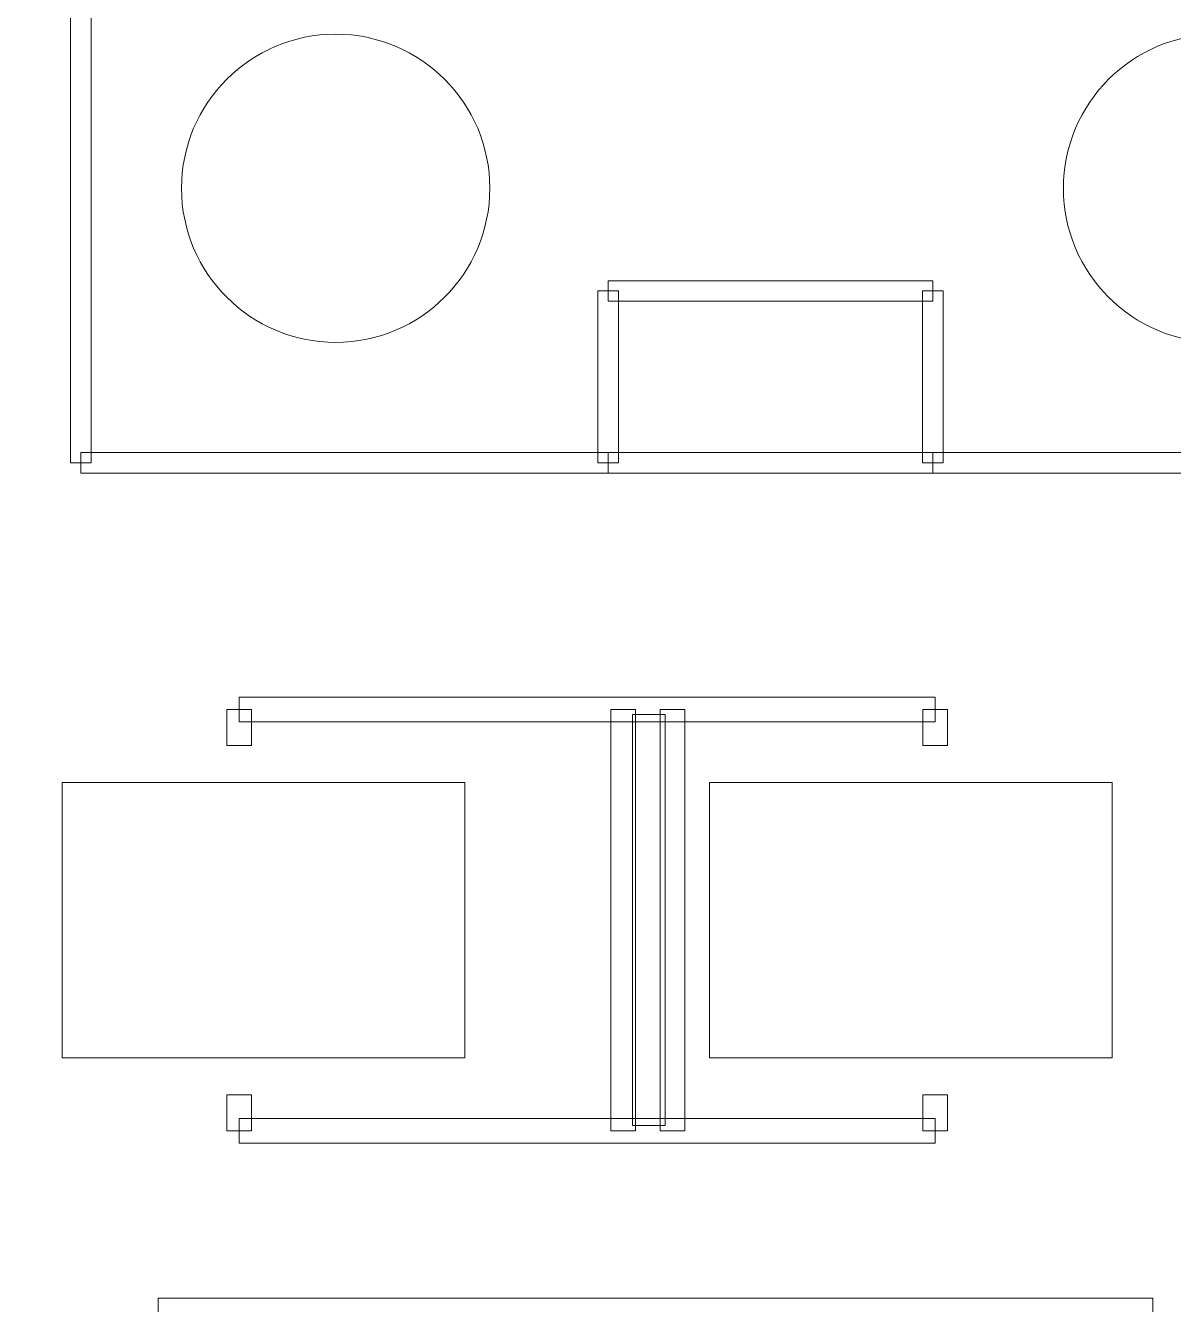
# Model space of a CAD drawing. Header units: millimetres. Extents: x -86 to 67, y -55 to 52.
# Drawn here: x -40.34 to -33.25, y 20.92 to 28.82 of the extents above; entities that cross this region are included whole.
import ezdxf

# ---------------------------------------------------------------- set-up
doc = ezdxf.new("R2010")
doc.units = ezdxf.units.MM
doc.header["$MEASUREMENT"] = 0
for name, color, linetype in [('BG_OUTLINE', 7, 'Continuous'), ('PG_SILKSCREEN_TOP', 7, 'Continuous'), ('PIN_TOP', 7, 'Continuous')]:
    doc.layers.add(name, color=color, linetype=linetype)

msp = doc.modelspace()

# ---------------------------------------------------------------- linework, layer by layer
at = {"layer": 'BG_OUTLINE', "color": 3, "lineweight": 9}
msp.add_open_spline([(-60.0926, 34.7331), (-60.0926, 34.7331), (63.7724, 34.7331), (63.7724, 34.7331), (63.7724, 34.7331), (64.585, 34.7336), (65.3646, 34.4113), (65.9396, 33.837), (65.9396, 33.837), (66.5146, 33.2627), (66.8379, 32.4797), (66.8384, 31.667), (66.8384, 31.667), (66.8384, 31.667), (66.8412, -52.28), (66.8412, -52.28), (66.8412, -52.28), (66.8412, -52.28), (66.8384, -52.1933), (66.8384, -52.1933), (66.8384, -52.1933), (66.8389, -53.006), (66.5166, -53.7856), (65.9424, -54.3606), (65.9424, -54.3606), (65.3681, -54.9356), (64.585, -55.2589), (63.7724, -55.2594), (63.7724, -55.2594), (63.7724, -55.2594), (-60.1869, -55.2594), (-60.1869, -55.2594), (-60.1869, -55.2594), (-60.1869, -55.2594), (-60.0853, -55.2518), (-60.0853, -55.2518), (-60.0853, -55.2518), (-60.8979, -55.2523), (-61.6775, -54.9299), (-62.2525, -54.3557), (-62.2525, -54.3557), (-62.8275, -53.7814), (-63.1508, -52.9984), (-63.1513, -52.1857), (-63.1513, -52.1857), (-63.1513, -52.1857), (-63.1587, 31.667), (-63.1587, 31.667), (-63.1587, 31.667), (-63.1592, 32.4797), (-62.8369, 33.2593), (-62.2626, 33.8343), (-62.2626, 33.8343), (-61.6883, 34.4093), (-60.9053, 34.7326), (-60.0926, 34.7331)], degree=3, knots=[0, 0, 0, 0, 0.071429, 0.071429, 0.071429, 0.071429, 0.142857, 0.142857, 0.142857, 0.142857, 0.214286, 0.214286, 0.214286, 0.214286, 0.285714, 0.285714, 0.285714, 0.285714, 0.357143, 0.357143, 0.357143, 0.357143, 0.428571, 0.428571, 0.428571, 0.428571, 0.5, 0.5, 0.5, 0.5, 0.571429, 0.571429, 0.571429, 0.571429, 0.642857, 0.642857, 0.642857, 0.642857, 0.714286, 0.714286, 0.714286, 0.714286, 0.785714, 0.785714, 0.785714, 0.785714, 0.857143, 0.857143, 0.857143, 0.857143, 0.928571, 0.928571, 0.928571, 0.928571, 1, 1, 1, 1], dxfattribs=at)
at = {"layer": 'PG_SILKSCREEN_TOP', "color": 6, "lineweight": 9}
for points in [[(-39.936, 26.1192), (-39.936, 26.1192), (-40.063, 26.1192), (-40.063, 26.1192), (-40.063, 26.1192), (-40.063, 26.1192), (-40.063, 34.619), (-40.063, 34.619), (-40.063, 34.619), (-40.063, 34.619), (-39.936, 34.619), (-39.936, 34.619), (-39.936, 34.619), (-39.936, 34.619), (-39.936, 26.1192), (-39.936, 26.1192)], [(-34.7338, 27.2452), (-34.7338, 27.2452), (-34.7338, 27.1182), (-34.7338, 27.1182), (-34.7338, 27.1182), (-34.7338, 27.1182), (-36.7404, 27.1182), (-36.7404, 27.1182), (-36.7404, 27.1182), (-36.7404, 27.1182), (-36.7404, 27.2452), (-36.7404, 27.2452), (-36.7404, 27.2452), (-36.7404, 27.2452), (-34.7338, 27.2452), (-34.7338, 27.2452)], [(-36.8039, 27.1817), (-36.8039, 27.1817), (-36.6769, 27.1817), (-36.6769, 27.1817), (-36.6769, 27.1817), (-36.6769, 27.1817), (-36.6769, 26.1192), (-36.6769, 26.1192), (-36.6769, 26.1192), (-36.6769, 26.1192), (-36.8039, 26.1192), (-36.8039, 26.1192), (-36.8039, 26.1192), (-36.8039, 26.1192), (-36.8039, 27.1817), (-36.8039, 27.1817)], [(-34.6703, 26.1192), (-34.6703, 26.1192), (-34.7973, 26.1192), (-34.7973, 26.1192), (-34.7973, 26.1192), (-34.7973, 26.1192), (-34.7973, 27.1817), (-34.7973, 27.1817), (-34.7973, 27.1817), (-34.7973, 27.1817), (-34.6703, 27.1817), (-34.6703, 27.1817), (-34.6703, 27.1817), (-34.6703, 27.1817), (-34.6703, 26.1192), (-34.6703, 26.1192)], [(-31.4996, 26.1827), (-31.4996, 26.1827), (-31.4996, 26.0557), (-31.4996, 26.0557), (-31.4996, 26.0557), (-31.4996, 26.0557), (-39.9995, 26.0557), (-39.9995, 26.0557), (-39.9995, 26.0557), (-39.9995, 26.0557), (-39.9995, 26.1827), (-39.9995, 26.1827), (-39.9995, 26.1827), (-39.9995, 26.1827), (-31.4996, 26.1827), (-31.4996, 26.1827)], [(-36.7404, 26.0557), (-36.7404, 26.0557), (-36.7404, 26.1827), (-36.7404, 26.1827), (-36.7404, 26.1827), (-36.7404, 26.1827), (-34.7338, 26.1827), (-34.7338, 26.1827), (-34.7338, 26.1827), (-34.7338, 26.1827), (-34.7338, 26.0557), (-34.7338, 26.0557), (-34.7338, 26.0557), (-34.7338, 26.0557), (-36.7404, 26.0557), (-36.7404, 26.0557)], [(-39.0198, 24.519), (-39.0198, 24.519), (-39.0198, 24.6714), (-39.0198, 24.6714), (-39.0198, 24.6714), (-39.0198, 24.6714), (-34.7196, 24.6714), (-34.7196, 24.6714), (-34.7196, 24.6714), (-34.7196, 24.6714), (-34.7196, 24.519), (-34.7196, 24.519), (-34.7196, 24.519), (-34.7196, 24.519), (-39.0198, 24.519), (-39.0198, 24.519)], [(-38.9436, 24.3722), (-38.9436, 24.3722), (-39.096, 24.3722), (-39.096, 24.3722), (-39.096, 24.3722), (-39.096, 24.3722), (-39.096, 24.5952), (-39.096, 24.5952), (-39.096, 24.5952), (-39.096, 24.5952), (-38.9436, 24.5952), (-38.9436, 24.5952), (-38.9436, 24.5952), (-38.9436, 24.5952), (-38.9436, 24.3722), (-38.9436, 24.3722)], [(-36.5715, 21.9902), (-36.5715, 21.9902), (-36.7239, 21.9902), (-36.7239, 21.9902), (-36.7239, 21.9902), (-36.7239, 21.9902), (-36.7239, 24.5952), (-36.7239, 24.5952), (-36.7239, 24.5952), (-36.7239, 24.5952), (-36.5715, 24.5952), (-36.5715, 24.5952), (-36.5715, 24.5952), (-36.5715, 24.5952), (-36.5715, 21.9902), (-36.5715, 21.9902)], [(-36.4191, 24.5952), (-36.4191, 24.5952), (-36.2667, 24.5952), (-36.2667, 24.5952), (-36.2667, 24.5952), (-36.2667, 24.5952), (-36.2667, 21.9902), (-36.2667, 21.9902), (-36.2667, 21.9902), (-36.2667, 21.9902), (-36.4191, 21.9902), (-36.4191, 21.9902), (-36.4191, 21.9902), (-36.4191, 21.9902), (-36.4191, 24.5952), (-36.4191, 24.5952)], [(-34.7958, 24.5952), (-34.7958, 24.5952), (-34.6434, 24.5952), (-34.6434, 24.5952), (-34.6434, 24.5952), (-34.6434, 24.5952), (-34.6434, 24.3722), (-34.6434, 24.3722), (-34.6434, 24.3722), (-34.6434, 24.3722), (-34.7958, 24.3722), (-34.7958, 24.3722), (-34.7958, 24.3722), (-34.7958, 24.3722), (-34.7958, 24.5952), (-34.7958, 24.5952)], [(-36.3871, 22.0227), (-36.3871, 22.0227), (-36.5903, 22.0227), (-36.5903, 22.0227), (-36.5903, 22.0227), (-36.5903, 22.0227), (-36.5903, 24.5627), (-36.5903, 24.5627), (-36.5903, 24.5627), (-36.5903, 24.5627), (-36.3871, 24.5627), (-36.3871, 24.5627), (-36.3871, 24.5627), (-36.3871, 24.5627), (-36.3871, 22.0227), (-36.3871, 22.0227)], [(-38.9436, 21.9902), (-38.9436, 21.9902), (-39.096, 21.9902), (-39.096, 21.9902), (-39.096, 21.9902), (-39.096, 21.9902), (-39.096, 22.2132), (-39.096, 22.2132), (-39.096, 22.2132), (-39.096, 22.2132), (-38.9436, 22.2132), (-38.9436, 22.2132), (-38.9436, 22.2132), (-38.9436, 22.2132), (-38.9436, 21.9902), (-38.9436, 21.9902)], [(-34.7958, 22.2132), (-34.7958, 22.2132), (-34.6434, 22.2132), (-34.6434, 22.2132), (-34.6434, 22.2132), (-34.6434, 22.2132), (-34.6434, 21.9902), (-34.6434, 21.9902), (-34.6434, 21.9902), (-34.6434, 21.9902), (-34.7958, 21.9902), (-34.7958, 21.9902), (-34.7958, 21.9902), (-34.7958, 21.9902), (-34.7958, 22.2132), (-34.7958, 22.2132)], [(-34.7196, 22.0664), (-34.7196, 22.0664), (-34.7196, 21.914), (-34.7196, 21.914), (-34.7196, 21.914), (-34.7196, 21.914), (-39.0198, 21.914), (-39.0198, 21.914), (-39.0198, 21.914), (-39.0198, 21.914), (-39.0198, 22.0664), (-39.0198, 22.0664), (-39.0198, 22.0664), (-39.0198, 22.0664), (-34.7196, 22.0664), (-34.7196, 22.0664)], [(-39.5214, 20.8035), (-39.5214, 20.8035), (-39.5214, 20.9559), (-39.5214, 20.9559), (-39.5214, 20.9559), (-39.5214, 20.9559), (-33.3746, 20.9559), (-33.3746, 20.9559), (-33.3746, 20.9559), (-33.3746, 20.9559), (-33.3746, 20.8035), (-33.3746, 20.8035), (-33.3746, 20.8035), (-33.3746, 20.8035), (-39.5214, 20.8035), (-39.5214, 20.8035)]]:
    msp.add_open_spline(points, degree=3, knots=[0, 0, 0, 0, 0.25, 0.25, 0.25, 0.25, 0.5, 0.5, 0.5, 0.5, 0.75, 0.75, 0.75, 0.75, 1, 1, 1, 1], dxfattribs=at)
at = {"layer": 'PIN_TOP', "lineweight": 9}
for points in [[(-37.4717, 27.8167), (-37.4717, 28.3427), (-37.8981, 28.7692), (-38.4242, 28.7692), (-38.4242, 28.7692), (-38.9502, 28.7692), (-39.3767, 28.3427), (-39.3767, 27.8167), (-39.3767, 27.8167), (-39.3767, 27.2906), (-38.9502, 26.8642), (-38.4242, 26.8642), (-38.4242, 26.8642), (-37.8981, 26.8642), (-37.4717, 27.2906), (-37.4717, 27.8167)], [(-32.0216, 27.8167), (-32.0216, 28.3427), (-32.448, 28.7692), (-32.9741, 28.7692), (-32.9741, 28.7692), (-33.5001, 28.7692), (-33.9266, 28.3427), (-33.9266, 27.8167), (-33.9266, 27.8167), (-33.9266, 27.2906), (-33.5001, 26.8642), (-32.9741, 26.8642), (-32.9741, 26.8642), (-32.448, 26.8642), (-32.0216, 27.2906), (-32.0216, 27.8167)], [(-37.6251, 24.1436), (-37.6251, 24.1436), (-37.6251, 22.4418), (-37.6251, 22.4418), (-37.6251, 22.4418), (-37.6251, 22.4418), (-40.1143, 22.4418), (-40.1143, 22.4418), (-40.1143, 22.4418), (-40.1143, 22.4418), (-40.1143, 24.1436), (-40.1143, 24.1436), (-40.1143, 24.1436), (-40.1143, 24.1436), (-37.6251, 24.1436), (-37.6251, 24.1436)], [(-33.6251, 24.1436), (-33.6251, 24.1436), (-33.6251, 22.4418), (-33.6251, 22.4418), (-33.6251, 22.4418), (-33.6251, 22.4418), (-36.1143, 22.4418), (-36.1143, 22.4418), (-36.1143, 22.4418), (-36.1143, 22.4418), (-36.1143, 24.1436), (-36.1143, 24.1436), (-36.1143, 24.1436), (-36.1143, 24.1436), (-33.6251, 24.1436), (-33.6251, 24.1436)]]:
    msp.add_open_spline(points, degree=3, knots=[0, 0, 0, 0, 0.25, 0.25, 0.25, 0.25, 0.5, 0.5, 0.5, 0.5, 0.75, 0.75, 0.75, 0.75, 1, 1, 1, 1], dxfattribs=at)

doc.saveas('drawing.dxf')
